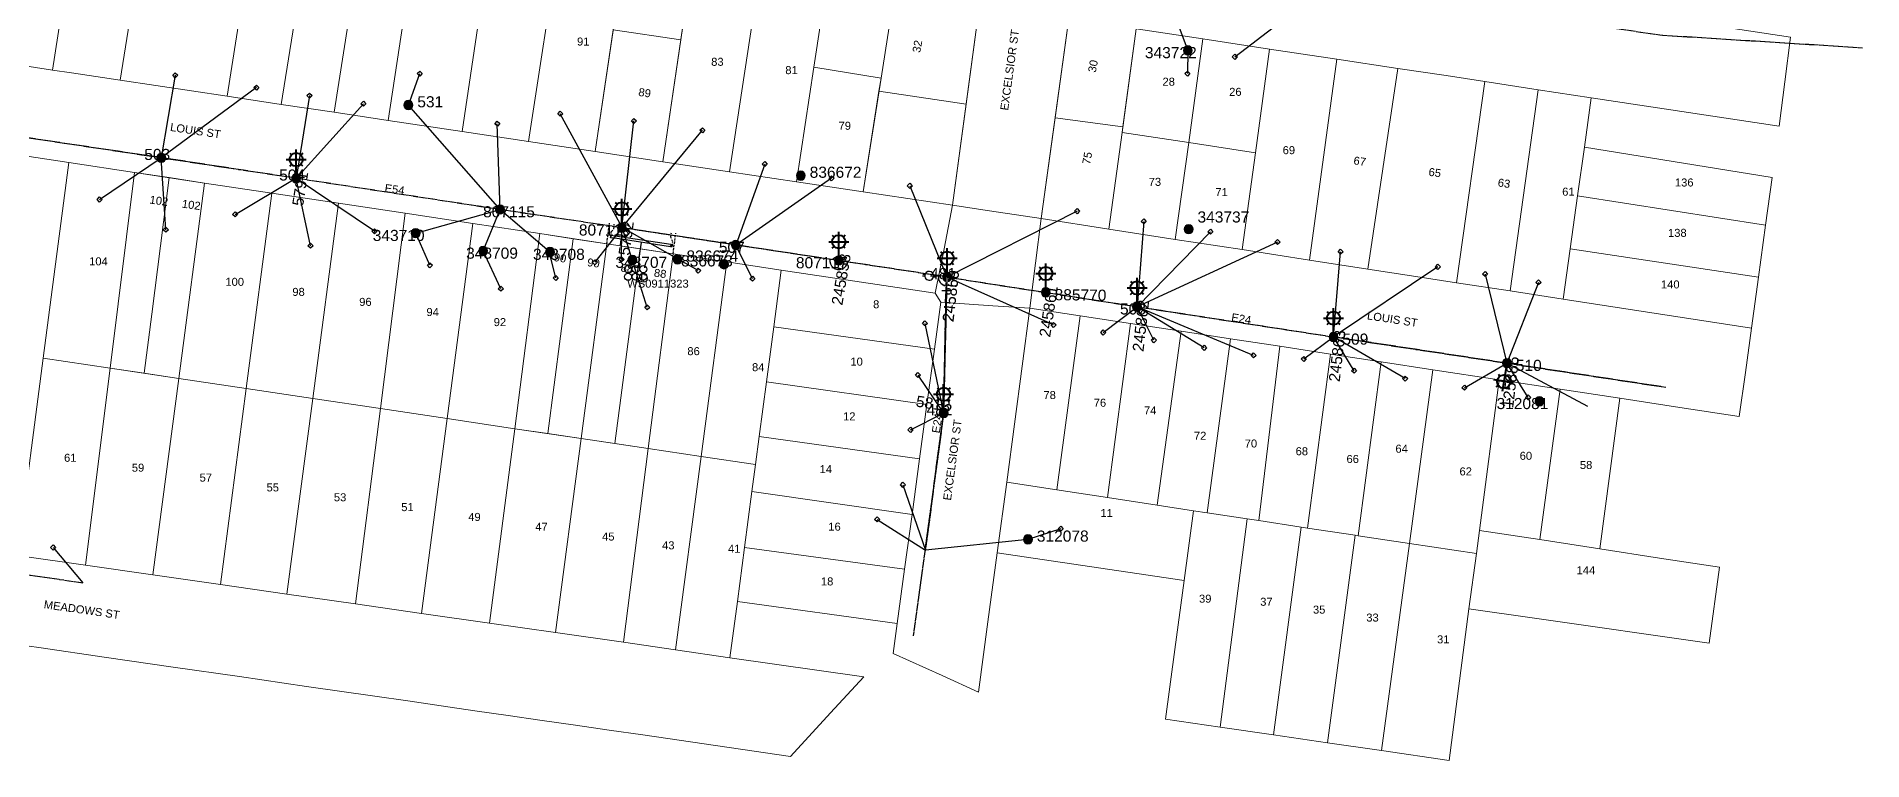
# Model space of a CAD drawing. Header units: metres. Extents: x 314484 to 315473, y 6253544 to 6254134.
# Drawn here: x 315062.3 to 315473.1, y 6253630.8 to 6253793.7 of the extents above; entities that cross this region are included whole.
import ezdxf
from ezdxf.enums import TextEntityAlignment as Align

# ---------------------------------------------------------------- set-up
doc = ezdxf.new("R2010")
doc.units = ezdxf.units.M
doc.linetypes.add('Cable Exist OH', pattern=[1, 1, 0])
doc.linetypes.add('DASHED', pattern=[0.75, 0.5, -0.25])
doc.layers.get('0').update_dxf_attribs({"color": 6})
for name, color, linetype, lineweight in [('Cadastre Buildings_SP_EXT', 9, 'Continuous', 5), ('Cadastre Land Parcels_SP_EXT', 9, 'Continuous', 5), ('Cadastre Roads_SP_EXT', 9, 'Continuous', 5)]:
    doc.layers.add(name, color=color, linetype=linetype, lineweight=lineweight)
for name, color, linetype in [('Duct_SP_EXT', 7, 'Continuous'), ('Equip_SP_LV_EXT', 7, 'Continuous'), ('Equip_SP_SL_EXT', 7, 'Continuous'), ('Mains_HV_EXT', 7, 'Continuous'), ('Mains_LV_EXT', 7, 'Continuous'), ('Mains_SL_EXT', 7, 'Continuous'), ('Services_SP_EXT', 7, 'Continuous'), ('SupportsOH_SP_TR_HV_LV_SL_EXT', 7, 'Continuous')]:
    doc.layers.add(name, color=color, linetype=linetype)
doc.layers.add('UNKNOWN_FEATURES', color=1, linetype='DASHED', plot=False)
doc.styles.add('iecARIAL', font='arial.ttf', dxfattribs={"height": 2})
doc.styles.add('POLE_LABEL', font='arial.ttf')
doc.styles.get("Standard").update_dxf_attribs({"font": 'arial.ttf'})

# ---------------------------------------------------------------- blocks, each defined once
blk = doc.blocks.new('DUCT_EXT')
blk.add_circle((0, 0.8), 0.8)
at = {"flags": 1}
blk.add_attdef('Z', (0, 0), '', height=0.2, dxfattribs=at)
at = {"flags": 9}
for tag, p in [('DUCT_CODE', (0, 0)), ('XSECT_TYPE', (0, -0.2)), ('STATE', (0, -0.6)), ('FB_REFERENCE', (0, -0.4)), ('NOTES', (0, -0.8))]:
    blk.add_attdef(tag, text='', height=0.2, dxfattribs=at).set_placement(p, align=Align.MIDDLE_LEFT)
blk = doc.blocks.new('LV_OH_LINKS_OPEN_EXT')
for p, q in [((-0.17, 4.97), (-0.17, 5.46)), ((0.17, 4.97), (0.17, 5.46)), ((-0.17, 3), (-0.17, 2.5)), ((0.17, 3), (0.17, 2.5))]:
    blk.add_line(p, q)
blk.add_lwpolyline([(0, 2.99, 1), (0, 4.98, 1)], format="xyb", close=True)
at = {"flags": 9}
for tag, p in [('ACTUAL_STATUS', (0, 0)), ('CONSTRUCTED_VOLTAGE', (0, -0.2)), ('OPERATING_VOLTAGE', (0, -0.6)), ('ORIENTATION', (0, -0.8)), ('OWNED_BY', (0, -1)), ('STATE', (0, -1.2)), ('SWITCH_TYPE', (0, -1.4)), ('NO_PHASES', (0, -0.4)), ('USAGE', (0, -1.6)), ('LEGEND', (0, -1.8)), ('NOTES', (0, -2))]:
    blk.add_attdef(tag, text='', height=0.2, dxfattribs=at).set_placement(p, align=Align.MIDDLE_LEFT)
at = {"flags": 1}
blk.add_attdef('Z', (0, 0), '', height=0.2, dxfattribs=at)
blk = doc.blocks.new('SL_LANTERN_EXT')
at = {"lineweight": 40}
for p, q in [((-2.25, 4.22), (2.25, 4.22)), ((-1.46, 5.68), (-1.06, 5.28)), ((0, 1.97), (0, 6.47)), ((1.46, 5.68), (1.06, 5.28)), ((-1.46, 2.76), (-1.06, 3.16)), ((0, 0), (0, 2.72)), ((1.46, 2.76), (1.06, 3.16))]:
    blk.add_line(p, q, dxfattribs=at)
blk.add_circle((0, 4.22), 1.5, dxfattribs=at)
at = {"style": 'iecARIAL', "flags": 8}
blk.add_attdef('ASSET_NUM', (1.5, 1.5), '', height=2.5, dxfattribs=at)
for tag, p, height, flags in [('OPERATING_VOLTAGE', (0.98, -1.65), 0.2, 9), ('ORIENTATION', (0.98, -1.85), 0.2, 9), ('OWNED_BY', (0.98, -2.05), 0.2, 9), ('STATE', (0.98, -2.25), 0.2, 9), ('CONSTRUCTED_VOLTAGE', (0.98, -0.65), 0.2, 9), ('CONTROL_TYPE', (0.98, -0.85), 0.2, 9), ('LANTERN_PURPOSE', (0.98, -1.05), 0.2, 9), ('LANTERN_TYPE', (0.98, -1.25), 0.2, 9), ('NO_PHASES', (0.98, -1.45), 0.2, 9), ('USAGE', (0.98, -2.45), 0.2, 9), ('CEXIST', (0.98, -2.65), 0.2, 9), ('CNEW', (0.98, -2.85), 0.2, 9), ('CNUMBER', (0.98, -3.05), 0.2, 9), ('CREMOVE', (0.98, -3.25), 0.2, 9), ('CREPLACE', (0.98, -3.45), 0.2, 9), ('LKINGHEIGHT', (0.98, -3.65), 0.2, 9), ('LBRACKET', (0.98, -3.85), 0.2, 9), ('LBRACKETVOCAB', (0.98, -4.05), 0.2, 9), ('LCATEGORY', (0.98, -4.25), 0.2, 9), ('LNUMBER', (2.18, -3.25), 2.5, 8), ('LCHARGE1', (0.98, -4.45), 0.2, 9), ('LCHARGE1PERCENT', (0.98, -4.65), 0.2, 9), ('LCHARGE2', (0.98, -4.85), 0.2, 9), ('LCHARGE2PERCENT', (0.98, -5.05), 0.2, 9), ('LCHARGE3', (0.98, -5.25), 0.2, 9), ('LCHARGE3PERCENT', (0.98, -5.45), 0.2, 9), ('LEXIST', (0.98, -5.65), 0.2, 9), ('LLAMP', (0.98, -5.85), 0.2, 9), ('LLAMPVOCAB', (0.98, -6.05), 0.2, 9), ('LMAST', (0.98, -6.25), 0.2, 9), ('LMASTVOCAB', (0.98, -6.45), 0.2, 9), ('LNEW', (0.98, -6.65), 0.2, 9), ('LANTNUMBER', (0.98, -6.85), 0.2, 9), ('LOUTREACH', (0.98, -7.25), 0.2, 9), ('LOUTREACHVOCAB', (0.98, -7.45), 0.2, 9), ('LRATECODE', (0.98, -7.65), 0.2, 9), ('LREMOVE', (0.98, -7.85), 0.2, 9), ('LREPLACE', (0.98, -8.05), 0.2, 9), ('LTYPE', (0.98, -8.25), 0.2, 9), ('STREETNAME', (0.98, -9.25), 0.2, 9), ('SUBURB', (0.98, -9.45), 0.2, 1), ('LTYPEVOCAB', (0.98, -8.45), 0.2, 9), ('LEGEND', (0.98, -8.65), 0.2, 9), ('LOCATION', (0.98, -8.85), 0.2, 9), ('NOTES', (0.98, -9.05), 0.2, 9)]:
    blk.add_attdef(tag, p, '', height=height, dxfattribs=dict(flags=flags))
blk = doc.blocks.new('CCP_EXT')
blk.add_wipeout([(0, 0.57), (0.57, 0), (0, -0.57), (-0.57, 0)])
blk.add_lwpolyline([(-0.57, 0), (0, 0.57), (0.57, 0), (0, -0.57), (-0.57, 0)])
at = {"flags": 1}
blk.add_attdef('Z', (0, 0), '', height=0.2, dxfattribs=at)
at = {"flags": 9}
for tag, p in [('CCP_TYPE', (0, 0)), ('CONSTRUCTED_VOLTAGE', (0, -0.2)), ('OPERATING_VOLTAGE', (0, -0.6)), ('ORIENTATION', (0, -0.8)), ('OWNED_BY', (0, -1)), ('STATE', (0, -1.8)), ('NO_PHASES', (0, -0.4)), ('USAGE', (0, -1.2)), ('LEGEND', (0, -1.4)), ('LIFE_SUPPORT', (0, -1.6)), ('NOTES', (0, -2))]:
    blk.add_attdef(tag, text='', height=0.2, dxfattribs=at).set_placement(p, align=Align.MIDDLE_LEFT)
blk = doc.blocks.new('POLE_EXT')
blk.add_hatch(color=256).paths.add_polyline_path([(-1, 0, 1), (1, 0, 1)])
blk.add_lwpolyline([(-1, 0, 1), (1, 0, 1)], format="xyb", close=True)
for tag, height, flags, p in [('pNumber', 2.5, 8, (-17.84, 2.07)), ('OWNED_BY', 0.2, 9, (1.35, -0.4)), ('SPECIAL_USE', 0.2, 9, (1.35, -0.8)), ('STATE', 0.2, 9, (1.35, -1)), ('cLV', 0.2, 9, (1.35, -1.4)), ('hDepth', 0.2, 9, (1.35, -1.6)), ('hDia', 0.2, 9, (1.35, -1.8)), ('cHV', 0.2, 9, (1.35, -2)), ('cLinedev', 0.2, 9, (1.35, -3.4)), ('pExisting', 0.2, 9, (1.35, -3.8)), ('PARENT', 0.2, 9, (1.35, -0.6)), ('USAGE', 0.2, 9, (1.35, -1.2)), ('LBRACKET', 0.2, 9, (1.35, -2.2)), ('LExisting', 0.2, 9, (1.35, -2.4)), ('LANTNUMBER', 0.2, 9, (1.35, -2.6)), ('LOther', 0.2, 9, (1.35, -2.8)), ('LRemove', 0.2, 9, (1.35, -3)), ('LEGEND', 0.2, 9, (1.35, -3.2)), ('LOCATION', 0.2, 9, (1.35, -3.6)), ('PFNUMBER', 0.2, 9, (1.35, -4)), ('NEWPFNUMBER', 0.2, 9, (1.35, -4.2)), ('pFooting', 0.2, 9, (1.35, -4.4)), ('pNew', 0.2, 9, (1.35, -4.6)), ('pRelocate', 0.2, 9, (1.35, -5)), ('pRemove', 0.2, 9, (1.35, -5.2)), ('pReplace', 0.2, 9, (1.35, -5.4)), ('pStay', 0.2, 9, (1.35, -5.6)), ('pType', 0.2, 9, (1.35, -5.8)), ('cspan', 0.2, 9, (1.35, -6)), ('STREETNAME', 0.2, 9, (1.35, -6.2)), ('SUBURB', 0.2, 9, (1.35, -6.4)), ('OPERATED_BY', 0.2, 9, (1.36, -7.01)), ('NOTES', 0.2, 9, (1.35, -6.6)), ('MAINTAINED_BY', 0.2, 9, (1.36, -6.81))]:
    blk.add_attdef(tag, text='', height=height, dxfattribs=dict(flags=flags)).set_placement(p, align=Align.MIDDLE_LEFT)
at = {"style": 'POLE_LABEL'}
for tag, height, flags, p in [('STRUCTURE_PLANT_NUMBER', 0.2, 9, (1.35, 0.03)), ('ASSET_NUM', 2.5, 8, (2, 2)), ('STREET_CODE', 0.2, 9, (1.35, -0.2))]:
    blk.add_attdef(tag, text='', height=height, dxfattribs=dict(at, flags=flags)).set_placement(p, align=Align.MIDDLE_LEFT)
at = {"flags": 1}
blk.add_attdef('Z', (1.35, -7.33), '', height=0.2, dxfattribs=at)
blk = doc.blocks.new('End Shackle_EXT')
blk.add_wipeout([(0, 0.25), (1.81, 0.25), (1.82, -0.25), (0, -0.25)])
blk.add_line((1.81, -1), (1.81, 1))
at = {"flags": 1}
blk.add_attdef('Z', (0, 0), '', height=0.2, dxfattribs=at)
at = {"flags": 9}
for tag, p in [('CONNECTOR_TYPE', (0, 0)), ('CONSTRUCTED_VOLTAGE', (0, -0.2)), ('OPERATING_VOLTAGE', (0, -0.6)), ('ORIENTATION', (0, -0.8)), ('OWNED_BY', (0, -1)), ('STATE', (0, -1.2)), ('NO_PHASES', (0, -0.4)), ('USAGE', (0, -1.4)), ('NOTES', (0, -1.6))]:
    blk.add_attdef(tag, text='', height=0.2, dxfattribs=at).set_placement(p, align=Align.MIDDLE_LEFT)

msp = doc.modelspace()

# ---------------------------------------------------------------- linework, layer by layer
at = {"layer": 'Cadastre Land Parcels_SP_EXT', "linetype": 'Continuous'}
for points in [[(315072.99, 6253831.58), (315058.25, 6253833.77), (315051.95, 6253794.09), (315051.49, 6253791.24), (315051.04, 6253788.41), (315051.55, 6253788.34), (315065.9, 6253786.12), (315072.99, 6253831.58)], [(315088.36, 6253829.27), (315072.99, 6253831.58), (315065.9, 6253786.12), (315070.21, 6253785.5), (315081.15, 6253783.9), (315085.02, 6253808.31), (315088.36, 6253829.27)], [(315112.32, 6253825.63), (315088.36, 6253829.27), (315085.02, 6253808.31), (315081.15, 6253783.9), (315105.25, 6253780.28), (315112.32, 6253825.63)], [(315124.68, 6253823.78), (315112.32, 6253825.63), (315105.25, 6253780.28), (315117.37, 6253778.43), (315124.68, 6253823.78)], [(315136.42, 6253822), (315124.68, 6253823.78), (315117.37, 6253778.43), (315129.3, 6253776.65), (315136.42, 6253822)], [(315148.34, 6253820.22), (315136.42, 6253822), (315129.3, 6253776.65), (315141.44, 6253774.8), (315148.34, 6253820.22)], [(315164.83, 6253817.77), (315148.34, 6253820.22), (315141.44, 6253774.8), (315158.08, 6253772.32), (315164.83, 6253817.77)], [(315179.96, 6253815.46), (315164.83, 6253817.77), (315158.08, 6253772.32), (315173.02, 6253770.1), (315179.96, 6253815.46)], [(315194.77, 6253813.27), (315179.96, 6253815.46), (315173.02, 6253770.1), (315187.98, 6253767.81), (315194.77, 6253813.27)], [(315209.91, 6253810.97), (315194.77, 6253813.27), (315192.07, 6253795.22), (315207.26, 6253792.91), (315209.91, 6253810.97)], [(315225.1, 6253808.65), (315209.91, 6253810.97), (315203.23, 6253765.51), (315218.2, 6253763.28), (315225.1, 6253808.65)], [(315240.21, 6253806.44), (315225.1, 6253808.65), (315218.2, 6253763.28), (315233.27, 6253760.97), (315237.21, 6253786.79), (315240.21, 6253806.44)], [(315255.43, 6253804.13), (315240.21, 6253806.44), (315237.21, 6253786.79), (315252.32, 6253784.35), (315255.43, 6253804.13)], [(315274.52, 6253801.34), (315255.43, 6253804.13), (315252.32, 6253784.35), (315251.85, 6253781.38), (315271.46, 6253778.45), (315274.52, 6253801.34)], [(315291.47, 6253775.43), (315306.72, 6253773.34), (315309.73, 6253795.42), (315294.56, 6253797.73), (315291.47, 6253775.43)], [(315207.26, 6253792.91), (315192.07, 6253795.22), (315187.98, 6253767.81), (315203.23, 6253765.51), (315207.26, 6253792.91)], [(315306.55, 6253772.09), (315321.55, 6253769.83), (315324.74, 6253793.13), (315309.73, 6253795.42), (315306.55, 6253772.09)], [(315321.55, 6253769.83), (315336.54, 6253767.52), (315339.74, 6253790.87), (315324.74, 6253793.13), (315321.55, 6253769.83)], [(315354.88, 6253788.56), (315339.74, 6253790.87), (315336.54, 6253767.52), (315333.55, 6253745.74), (315348.72, 6253743.4), (315354.88, 6253788.56)], [(315368.62, 6253786.5), (315354.88, 6253788.56), (315348.72, 6253743.4), (315361.87, 6253741.38), (315368.62, 6253786.5)], [(315252.32, 6253784.35), (315237.21, 6253786.79), (315233.27, 6253760.97), (315248.28, 6253758.74), (315252.32, 6253784.35)], [(315361.87, 6253741.38), (315372.61, 6253739.73), (315381.78, 6253738.31), (315388.14, 6253783.54), (315379.43, 6253784.9), (315368.62, 6253786.5), (315361.87, 6253741.38)], [(315400.14, 6253781.7), (315388.14, 6253783.54), (315381.78, 6253738.31), (315393.87, 6253736.44), (315400.14, 6253781.7)], [(315407.39, 6253745.91), (315409.04, 6253757.81), (315410.57, 6253768.8), (315412.1, 6253779.89), (315400.14, 6253781.7), (315393.87, 6253736.44), (315405.82, 6253734.58), (315407.39, 6253745.91)], [(315288.32, 6253752.71), (315303.58, 6253750.36), (315306.55, 6253772.09), (315306.72, 6253773.34), (315291.47, 6253775.43), (315288.32, 6253752.71)], [(315303.58, 6253750.36), (315318.49, 6253748.06), (315321.55, 6253769.83), (315306.55, 6253772.09), (315303.58, 6253750.36)], [(315069.61, 6253765.36), (315054.76, 6253767.59), (315052.31, 6253749.13), (315048.74, 6253722.22), (315043.03, 6253679.12), (315053.7, 6253677.59), (315058.05, 6253676.96), (315063.84, 6253721.31), (315069.61, 6253765.36)], [(315318.49, 6253748.06), (315333.55, 6253745.74), (315336.54, 6253767.52), (315321.55, 6253769.83), (315318.49, 6253748.06)], [(315452.77, 6253761.97), (315410.57, 6253768.8), (315409.04, 6253757.81), (315451.31, 6253751.21), (315452.77, 6253761.97)], [(315084.36, 6253763.12), (315069.61, 6253765.36), (315063.84, 6253721.31), (315078.88, 6253719.06), (315084.36, 6253763.12)], [(315088.3, 6253731.26), (315092.2, 6253761.94), (315084.36, 6253763.12), (315078.88, 6253719.06), (315086.54, 6253717.92), (315088.3, 6253731.26)], [(315100.14, 6253760.73), (315092.2, 6253761.94), (315088.3, 6253731.26), (315086.54, 6253717.92), (315094.34, 6253716.75), (315100.14, 6253760.73)], [(315115.3, 6253758.45), (315100.14, 6253760.73), (315094.34, 6253716.75), (315109.5, 6253714.48), (315115.3, 6253758.45)], [(315130.25, 6253756.2), (315115.3, 6253758.45), (315109.5, 6253714.48), (315124.46, 6253712.24), (315130.25, 6253756.2)], [(315145.3, 6253753.92), (315130.25, 6253756.2), (315124.46, 6253712.24), (315139.7, 6253709.98), (315145.3, 6253753.92)], [(315451.31, 6253751.21), (315409.04, 6253757.81), (315407.39, 6253745.91), (315449.73, 6253739.53), (315451.31, 6253751.21)], [(315160.51, 6253751.61), (315145.3, 6253753.92), (315139.7, 6253709.98), (315154.73, 6253707.74), (315160.51, 6253751.61)], [(315175.58, 6253749.34), (315160.51, 6253751.61), (315154.73, 6253707.74), (315169.91, 6253705.46), (315175.58, 6253749.34)], [(315183.1, 6253748.21), (315175.58, 6253749.34), (315169.91, 6253705.46), (315177.36, 6253704.35), (315183.1, 6253748.21)], [(315190.64, 6253747.08), (315183.1, 6253748.21), (315177.36, 6253704.35), (315184.87, 6253703.23), (315190.64, 6253747.08)], [(315193.82, 6253712.38), (315197.12, 6253737.65), (315198.2, 6253745.94), (315190.64, 6253747.08), (315184.87, 6253703.23), (315192.4, 6253702.1), (315193.82, 6253712.38)], [(315205.55, 6253744.82), (315198.2, 6253745.94), (315197.12, 6253737.65), (315193.82, 6253712.38), (315192.4, 6253702.1), (315199.94, 6253700.97), (315205.55, 6253744.82)], [(315217.64, 6253742.99), (315205.55, 6253744.82), (315199.94, 6253700.97), (315211.86, 6253699.2), (315217.64, 6253742.99)], [(315229.88, 6253741.16), (315217.64, 6253742.99), (315211.86, 6253699.2), (315224.08, 6253697.4), (315224.92, 6253703.72), (315226.55, 6253715.97), (315228.18, 6253728.36), (315229.88, 6253741.16)], [(315449.73, 6253739.53), (315407.39, 6253745.91), (315405.82, 6253734.58), (315448.17, 6253728.07), (315449.73, 6253739.53)], [(315265.78, 6253733.93), (315264.51, 6253735.92), (315229.88, 6253741.16), (315228.18, 6253728.36), (315264.33, 6253723.36), (315265.78, 6253733.93)], [(315297.1, 6253730.84), (315285.83, 6253732.56), (315280.59, 6253693.42), (315291.9, 6253691.69), (315297.1, 6253730.84)], [(315308.41, 6253729.11), (315297.1, 6253730.84), (315291.9, 6253691.69), (315303.26, 6253689.95), (315308.41, 6253729.11)], [(315264.33, 6253723.36), (315228.18, 6253728.36), (315226.55, 6253715.97), (315262.66, 6253710.92), (315264.33, 6253723.36)], [(315319.83, 6253727.38), (315308.41, 6253729.11), (315303.26, 6253689.95), (315314.43, 6253688.25), (315319.83, 6253727.38)], [(315330.96, 6253725.68), (315319.83, 6253727.38), (315314.43, 6253688.25), (315322.63, 6253687.01), (315325.71, 6253686.54), (315330.96, 6253725.68)], [(315342.05, 6253723.99), (315330.96, 6253725.68), (315325.71, 6253686.54), (315334.68, 6253685.16), (315337.31, 6253684.78), (315342.05, 6253723.99)], [(315353.46, 6253722.24), (315342.05, 6253723.99), (315337.31, 6253684.78), (315346.83, 6253683.32), (315348.28, 6253683.11), (315353.46, 6253722.24)], [(315364.85, 6253720.51), (315353.46, 6253722.24), (315348.28, 6253683.11), (315358.96, 6253681.48), (315359.66, 6253681.39), (315364.85, 6253720.51)], [(315078.88, 6253719.06), (315063.84, 6253721.31), (315058.05, 6253676.96), (315073.34, 6253674.77), (315078.88, 6253719.06)], [(315094.34, 6253716.75), (315078.88, 6253719.06), (315073.34, 6253674.77), (315088.53, 6253672.59), (315094.34, 6253716.75)], [(315376.48, 6253718.71), (315364.85, 6253720.51), (315359.66, 6253681.39), (315371.19, 6253679.63), (315376.48, 6253718.71)], [(315386.94, 6253682.59), (315391.41, 6253716.43), (315376.48, 6253718.71), (315371.19, 6253679.63), (315386.27, 6253677.37), (315386.94, 6253682.59)], [(315109.5, 6253714.48), (315094.34, 6253716.75), (315088.53, 6253672.59), (315103.7, 6253670.41), (315109.5, 6253714.48)], [(315124.46, 6253712.24), (315109.5, 6253714.48), (315103.7, 6253670.41), (315118.66, 6253668.26), (315124.46, 6253712.24)], [(315262.66, 6253710.92), (315226.55, 6253715.97), (315224.92, 6253703.72), (315260.98, 6253698.71), (315262.66, 6253710.92)], [(315405.1, 6253714.34), (315391.41, 6253716.43), (315386.94, 6253682.59), (315400.54, 6253680.5), (315405.1, 6253714.34)], [(315418.51, 6253712.32), (315405.1, 6253714.34), (315400.54, 6253680.5), (315414.04, 6253678.42), (315418.51, 6253712.32)], [(315139.7, 6253709.98), (315124.46, 6253712.24), (315118.66, 6253668.26), (315134.11, 6253666.04), (315139.7, 6253709.98)], [(315148.96, 6253663.91), (315154.73, 6253707.74), (315139.7, 6253709.98), (315134.11, 6253666.04), (315148.96, 6253663.91)], [(315169.91, 6253705.46), (315154.73, 6253707.74), (315148.96, 6253663.91), (315164.25, 6253661.72), (315169.91, 6253705.46)], [(315184.87, 6253703.23), (315169.91, 6253705.46), (315164.25, 6253661.72), (315179.11, 6253659.58), (315184.87, 6253703.23)], [(315199.94, 6253700.97), (315184.87, 6253703.23), (315179.11, 6253659.58), (315194.35, 6253657.4), (315199.94, 6253700.97)], [(315260.98, 6253698.71), (315224.92, 6253703.72), (315224.08, 6253697.4), (315223.28, 6253691.32), (315259.3, 6253686.18), (315260.98, 6253698.71)], [(315211.86, 6253699.2), (315199.94, 6253700.97), (315194.35, 6253657.4), (315206.09, 6253655.71), (315211.86, 6253699.2)], [(315224.08, 6253697.4), (315211.86, 6253699.2), (315206.09, 6253655.71), (315218.32, 6253653.95), (315220, 6253666.57), (315221.61, 6253678.72), (315223.28, 6253691.32), (315224.08, 6253697.4)], [(315322.63, 6253687.01), (315314.43, 6253688.25), (315303.26, 6253689.95), (315291.9, 6253691.69), (315280.59, 6253693.42), (315278.46, 6253677.51), (315320.52, 6253671.3), (315322.63, 6253687.01)], [(315259.3, 6253686.18), (315223.28, 6253691.32), (315221.61, 6253678.72), (315257.63, 6253673.86), (315259.3, 6253686.18)], [(315334.68, 6253685.16), (315325.71, 6253686.54), (315322.63, 6253687.01), (315320.52, 6253671.3), (315318.45, 6253655.82), (315316.35, 6253640.1), (315328.65, 6253638.31), (315334.68, 6253685.16)], [(315346.83, 6253683.32), (315337.31, 6253684.78), (315334.68, 6253685.16), (315328.65, 6253638.31), (315340.62, 6253636.57), (315346.83, 6253683.32)], [(315358.96, 6253681.48), (315348.28, 6253683.11), (315346.83, 6253683.32), (315340.62, 6253636.57), (315352.74, 6253634.8), (315358.96, 6253681.48)], [(315371.19, 6253679.63), (315359.66, 6253681.39), (315358.96, 6253681.48), (315352.74, 6253634.8), (315364.88, 6253633.04), (315371.19, 6253679.63)], [(315440.92, 6253674.3), (315427.49, 6253676.36), (315414.04, 6253678.42), (315400.54, 6253680.5), (315386.94, 6253682.59), (315386.27, 6253677.37), (315384.59, 6253664.97), (315399.88, 6253662.79), (315438.63, 6253657.21), (315440.92, 6253674.3)], [(315257.63, 6253673.86), (315221.61, 6253678.72), (315220, 6253666.57), (315255.96, 6253661.65), (315257.63, 6253673.86)], [(315384.59, 6253664.97), (315386.27, 6253677.37), (315371.19, 6253679.63), (315364.88, 6253633.04), (315380.11, 6253630.82), (315384.59, 6253664.97)]]:
    msp.add_lwpolyline(points, close=True, dxfattribs=at)
at = {"layer": 'Duct_SP_EXT'}
for p, q in [((315191.49, 6253748.43), (315191.52, 6253748.66)), ((315192.43, 6253748.29), (315191.49, 6253748.43)), ((315191.56, 6253748.9), (315191.52, 6253748.66)), ((315192.5, 6253748.76), (315191.56, 6253748.9)), ((315192.43, 6253748.29), (315192.46, 6253748.52)), ((315204.93, 6253746.39), (315192.43, 6253748.29)), ((315192.5, 6253748.76), (315192.46, 6253748.52)), ((315205, 6253746.87), (315192.5, 6253748.76)), ((315205, 6253746.87), (315204.97, 6253746.63)), ((315205.38, 6253746.81), (315205, 6253746.87)), ((315205.38, 6253746.81), (315205.35, 6253746.57)), ((315204.93, 6253746.39), (315204.97, 6253746.63)), ((315205.31, 6253746.34), (315204.93, 6253746.39)), ((315205.31, 6253746.34), (315205.35, 6253746.57))]:
    msp.add_line(p, q, dxfattribs=at)
msp.add_lwpolyline([(315197.93, 6253742.02), (315197.93, 6253743.95), (315198.45, 6253747.36)], dxfattribs=at)
at = {"layer": 'Mains_HV_EXT', "linetype": 'Continuous'}
for points in [[(315240.83, 6253743.6, 1.006503), (315244.83, 6253743)], [(315265.23, 6253739.88, 0.409381), (315266.95, 6253737.59)]]:
    msp.add_lwpolyline(points, format="xyb", dxfattribs=at)
at = {"layer": 'Mains_LV_EXT', "linetype": 'Cable Exist OH'}
for points in [[(315090.4, 6253766.41), (315048.8, 6253772.58)], [(315120.75, 6253761.78), (315090.4, 6253766.41)], [(315166.62, 6253754.74), (315120.75, 6253761.78)], [(315194, 6253750.67), (315166.62, 6253754.74)], [(315219.66, 6253746.78), (315194, 6253750.67)], [(315266.4, 6253708.98), (315262.29, 6253678.16)]]:
    msp.add_lwpolyline(points, dxfattribs=at)
at = {"layer": 'Mains_SL_EXT', "linetype": 'Cable Exist OH'}
for points in [[(315473.12, 6253791.1), (315427.52, 6253793.96), (315386.38, 6253800.22)], [(315120.75, 6253761.78), (315090.4, 6253766.43), (315048.8, 6253772.58)], [(315289.37, 6253736.11), (315309.91, 6253732.9)]]:
    msp.add_lwpolyline(points, dxfattribs=at)
at = {"layer": 'UNKNOWN_FEATURES'}
for points in [[(315190.64, 6253747.08), (315191.24, 6253751.73)], [(315191.52, 6253748.66), (315191.64, 6253749.73), (315192.22, 6253750.46), (315192.32, 6253751.45)], [(315205.35, 6253746.57), (315205.46, 6253747.52), (315205.03, 6253748.57), (315205.15, 6253749.56)], [(315205.55, 6253744.81), (315206.15, 6253749.46)]]:
    msp.add_lwpolyline(points, dxfattribs=at)

# ---------------------------------------------------------------- block references
at = {"layer": 'Duct_SP_EXT', "rotation": 90.15858245424683}
for p in [(315196.21, 6253741.34), (315196.22, 6253739.64), (315197.94, 6253741.36), (315197.95, 6253739.66), (315199.64, 6253741.36), (315199.65, 6253739.66)]:
    msp.add_blockref('DUCT_EXT', p, dxfattribs=at)
at = {"layer": 'Equip_SP_LV_EXT', "rotation": 86.00120151052488}
msp.add_blockref('LV_OH_LINKS_OPEN_EXT', (315267.13, 6253739.58), dxfattribs=at)
at = {"layer": 'Equip_SP_SL_EXT'}
ref = msp.add_blockref('SL_LANTERN_EXT', (315120.75, 6253761.78), dxfattribs=at)
ref.add_attrib('ASSET_NUM', '5791', dxfattribs={"layer": '0', "height": 2.5, "rotation": 81.135, "style": 'iecARIAL'}).set_placement((315122.25, 6253763.28), align=Align.MIDDLE_RIGHT)
ref = msp.add_blockref('SL_LANTERN_EXT', (315194, 6253750.67), dxfattribs=at)
ref.add_attrib('ASSET_NUM', '5792', dxfattribs={"layer": '0', "height": 2.5, "rotation": 82.4003, "style": 'iecARIAL'}).set_placement((315195.5, 6253752.17), align=Align.MIDDLE_RIGHT)
ref = msp.add_blockref('SL_LANTERN_EXT', (315242.82, 6253743.3), dxfattribs=at)
ref.add_attrib('ASSET_NUM', '245858', dxfattribs={"layer": '0', "height": 2.5, "rotation": 80.3842, "style": 'iecARIAL'}).set_placement((315244.32, 6253744.8), align=Align.MIDDLE_RIGHT)
ref = msp.add_blockref('SL_LANTERN_EXT', (315267.19, 6253739.59), dxfattribs=at)
ref.add_attrib('ASSET_NUM', '245860', dxfattribs={"layer": '0', "height": 2.5, "rotation": 83.3498, "style": 'iecARIAL'}).set_placement((315268.69, 6253741.09), align=Align.MIDDLE_RIGHT)
ref = msp.add_blockref('SL_LANTERN_EXT', (315267.19, 6253739.59), dxfattribs=at)
ref.add_attrib('ASSET_NUM', '245859', dxfattribs={"layer": '0', "height": 2.5, "rotation": 83.562, "style": 'iecARIAL'}).set_placement((315268.69, 6253741.09), align=Align.MIDDLE_RIGHT)
ref = msp.add_blockref('SL_LANTERN_EXT', (315289.39, 6253736.13), dxfattribs=at)
ref.add_attrib('ASSET_NUM', '245861', dxfattribs={"layer": '0', "height": 2.5, "rotation": 81.2292, "style": 'iecARIAL'}).set_placement((315290.89, 6253737.63), align=Align.MIDDLE_RIGHT)
ref = msp.add_blockref('SL_LANTERN_EXT', (315309.92, 6253732.91), dxfattribs=at)
ref.add_attrib('ASSET_NUM', '245862', dxfattribs={"layer": '0', "height": 2.5, "rotation": 83.5841, "style": 'iecARIAL'}).set_placement((315311.42, 6253734.41), align=Align.MIDDLE_RIGHT)
ref = msp.add_blockref('SL_LANTERN_EXT', (315354.12, 6253726.11), dxfattribs=at)
ref.add_attrib('ASSET_NUM', '245863', dxfattribs={"layer": '0', "height": 2.5, "rotation": 83.2801, "style": 'iecARIAL'}).set_placement((315355.62, 6253727.61), align=Align.MIDDLE_RIGHT)
ref = msp.add_blockref('SL_LANTERN_EXT', (315393.14, 6253720.21), dxfattribs=dict(at, rotation=170.1328095173038))
ref.add_attrib('ASSET_NUM', '125886', dxfattribs={"layer": '0', "height": 2.5, "rotation": 83.317, "style": 'iecARIAL'}).set_placement((315394.64, 6253721.71), align=Align.MIDDLE_RIGHT)
ref = msp.add_blockref('SL_LANTERN_EXT', (315266.4, 6253708.98), dxfattribs=at)
ref.add_attrib('ASSET_NUM', '5813', dxfattribs={"layer": '0', "height": 2.5, "rotation": 350.9241, "style": 'iecARIAL'}).set_placement((315267.9, 6253710.48), align=Align.MIDDLE_RIGHT)
at = {"layer": 'Services_SP_EXT'}
msp.add_blockref('CCP_EXT', (315258.77, 6253760.1), dxfattribs=at)
at = {"layer": 'SupportsOH_SP_TR_HV_LV_SL_EXT'}
ref = msp.add_blockref('POLE_EXT', (315321.34, 6253790.56), dxfattribs=at)
ref.add_attrib('ASSET_NUM', '343722', dxfattribs={"layer": '0', "height": 2.5, "style": 'POLE_LABEL'}).set_placement((315323.34, 6253791.31), align=Align.TOP_RIGHT)
ref = msp.add_blockref('POLE_EXT', (315146, 6253778.26), dxfattribs=at)
ref.add_attrib('ASSET_NUM', '531', dxfattribs={"layer": '0', "height": 2.5, "rotation": 359.9901, "style": 'POLE_LABEL'}).set_placement((315148, 6253779.01), align=Align.MIDDLE_LEFT)
ref = msp.add_blockref('POLE_EXT', (315090.4, 6253766.41), dxfattribs=at)
ref.add_attrib('ASSET_NUM', '503', dxfattribs={"layer": '0', "height": 2.5, "rotation": 0.0092, "style": 'POLE_LABEL'}).set_placement((315092.4, 6253767.16), align=Align.MIDDLE_RIGHT)
ref = msp.add_blockref('POLE_EXT', (315120.75, 6253761.78), dxfattribs=at)
ref.add_attrib('ASSET_NUM', '504', dxfattribs={"layer": '0', "height": 2.5, "rotation": 359.9649, "style": 'POLE_LABEL'}).set_placement((315122.75, 6253762.53), align=Align.MIDDLE_RIGHT)
ref = msp.add_blockref('POLE_EXT', (315166.62, 6253754.76), dxfattribs=at)
ref.add_attrib('ASSET_NUM', '807115', dxfattribs={"layer": '0', "height": 2.5, "style": 'POLE_LABEL'}).set_placement((315168.62, 6253755.51), align=Align.TOP_CENTER)
ref = msp.add_blockref('POLE_EXT', (315194, 6253750.67), dxfattribs=at)
ref.add_attrib('ASSET_NUM', '807116', dxfattribs={"layer": '0', "height": 2.5, "style": 'POLE_LABEL'}).set_placement((315196, 6253751.42), align=Align.TOP_RIGHT)
ref = msp.add_blockref('POLE_EXT', (315219.66, 6253746.78), dxfattribs=at)
ref.add_attrib('ASSET_NUM', '507', dxfattribs={"layer": '0', "height": 2.5, "rotation": 359.9969, "style": 'POLE_LABEL'}).set_placement((315221.66, 6253747.53), align=Align.TOP_RIGHT)
ref = msp.add_blockref('POLE_EXT', (315162.81, 6253745.45), dxfattribs=at)
ref.add_attrib('ASSET_NUM', '343709', dxfattribs={"layer": '0', "height": 2.5, "style": 'POLE_LABEL'}).set_placement((315164.81, 6253746.2), align=Align.TOP_CENTER)
ref = msp.add_blockref('POLE_EXT', (315242.82, 6253743.3), dxfattribs=at)
ref.add_attrib('ASSET_NUM', '807117', dxfattribs={"layer": '0', "height": 2.5, "style": 'POLE_LABEL'}).set_placement((315244.82, 6253744.05), align=Align.TOP_RIGHT)
ref = msp.add_blockref('POLE_EXT', (315267.19, 6253739.58), dxfattribs=at)
ref.add_attrib('ASSET_NUM', '481', dxfattribs={"layer": '0', "height": 2.5, "rotation": 359.8525, "style": 'POLE_LABEL'}).set_placement((315269.19, 6253740.33), align=Align.MIDDLE_RIGHT)
ref = msp.add_blockref('POLE_EXT', (315289.39, 6253736.13), dxfattribs=at)
ref.add_attrib('ASSET_NUM', '885770', dxfattribs={"layer": '0', "height": 2.5, "rotation": 359.2406, "style": 'POLE_LABEL'}).set_placement((315291.39, 6253736.88), align=Align.TOP_LEFT)
ref = msp.add_blockref('POLE_EXT', (315309.91, 6253732.9), dxfattribs=at)
ref.add_attrib('ASSET_NUM', '508', dxfattribs={"layer": '0', "height": 2.5, "rotation": 359.9404, "style": 'POLE_LABEL'}).set_placement((315311.91, 6253733.65), align=Align.TOP_RIGHT)
ref = msp.add_blockref('POLE_EXT', (315354.12, 6253726.11), dxfattribs=at)
ref.add_attrib('ASSET_NUM', '509', dxfattribs={"layer": '0', "height": 2.5, "rotation": 0.0489, "style": 'POLE_LABEL'}).set_placement((315356.12, 6253726.86), align=Align.TOP_LEFT)
ref = msp.add_blockref('POLE_EXT', (315393.14, 6253720.21), dxfattribs=at)
ref.add_attrib('ASSET_NUM', '510', dxfattribs={"layer": '0', "height": 2.5, "rotation": 359.9282, "style": 'POLE_LABEL'}).set_placement((315395.14, 6253720.96), align=Align.TOP_LEFT)
ref = msp.add_blockref('POLE_EXT', (315266.4, 6253708.98), dxfattribs=at)
ref.add_attrib('ASSET_NUM', '482', dxfattribs={"layer": '0', "height": 2.5, "rotation": 359.9358, "style": 'POLE_LABEL'}).set_placement((315268.4, 6253709.73), align=Align.MIDDLE_RIGHT)

# ---------------------------------------------------------------- texts
at = {"layer": 'Cadastre Land Parcels_SP_EXT'}
for s, p in [('91', (315183.93, 6253791.66)), ('83', (315214.11, 6253787.1)), ('81', (315230.79, 6253785.22)), ('28', (315315.64, 6253782.62)), ('26', (315330.64, 6253780.34)), ('79', (315242.77, 6253772.71)), ('69', (315342.68, 6253767.22)), ('73', (315312.54, 6253760.09)), ('71', (315327.53, 6253757.79)), ('61', (315405.56, 6253757.88)), ('136', (315430.92, 6253759.95)), ('138', (315429.37, 6253748.62)), ('104', (315074.17, 6253742.21)), ('100', (315104.82, 6253737.6)), ('140', (315427.78, 6253737.02)), ('98', (315119.88, 6253735.34)), ('96', (315134.93, 6253733.09)), ('94', (315150.06, 6253730.81)), ('92', (315165.18, 6253728.54)), ('8', (315250.54, 6253732.55)), ('86', (315208.75, 6253722)), ('84', (315223.3, 6253718.4)), ('10', (315245.43, 6253719.65)), ('78', (315288.86, 6253712.13)), ('76', (315300.17, 6253710.4)), ('74', (315311.48, 6253708.68)), ('12', (315243.78, 6253707.33)), ('72', (315322.71, 6253702.97)), ('70', (315334.14, 6253701.23)), ('64', (315368.05, 6253700.06)), ('61', (315068.53, 6253698.02)), ('59', (315083.77, 6253695.79)), ('68', (315345.59, 6253699.49)), ('66', (315357.04, 6253697.75)), ('60', (315396, 6253698.46)), ('58', (315409.55, 6253696.4)), ('57', (315099.02, 6253693.56)), ('14', (315238.51, 6253695.47)), ('62', (315382.46, 6253694.95)), ('55', (315114.08, 6253691.35)), ('53', (315129.23, 6253689.13)), ('51', (315144.38, 6253686.92)), ('49', (315159.46, 6253684.71)), ('11', (315301.68, 6253685.59)), ('47', (315174.54, 6253682.5)), ('45', (315189.57, 6253680.3)), ('16', (315240.46, 6253682.52)), ('43', (315203.06, 6253678.32)), ('41', (315217.89, 6253677.55)), ('144', (315408.81, 6253672.72)), ('18', (315238.8, 6253670.2)), ('39', (315323.86, 6253666.32)), ('37', (315337.62, 6253665.63)), ('35', (315349.49, 6253663.86)), ('33', (315361.49, 6253662.07)), ('31', (315377.41, 6253657.17))]:
    msp.add_text(s, height=1.8, dxfattribs=at).set_placement(p)
for s, rotation, p in [('32', 79.6952, (315261.12, 6253789.93)), ('30', 79.2435, (315300.62, 6253785.48)), ('89', 351.2685, (315197.64, 6253780.36)), ('75', 79.2444, (315299.33, 6253764.79)), ('67', 351.3334, (315358.52, 6253764.96)), ('65', 351.9768, (315375.41, 6253762.39)), ('63', 351.4583, (315390.98, 6253760)), ('102', 352.0151, (315087.67, 6253756.14)), ('102', 352.0151, (315094.95, 6253755.22)), ('90', 351.9259, (315178.61, 6253743.18)), ('90', 351.9275, (315186.13, 6253742.05)), ('88', 351.8778, (315193.67, 6253740.83)), ('88', 351.8772, (315201.14, 6253739.7))]:
    msp.add_text(s, height=1.8, rotation=rotation, dxfattribs=at).set_placement(p)
at = {"layer": 'Cadastre Roads_SP_EXT'}
for s, rotation, p in [('EXCELSIOR ST', 82.2483, (315280.91, 6253776.97)), ('LOUIS ST', 351.4317, (315092.3, 6253772.47)), ('LOUIS ST', 351.2794, (315361.56, 6253730.08)), ('EXCELSIOR ST', 82.3293, (315268.05, 6253689.22)), ('MEADOWS ST', 351.8252, (315063.88, 6253665.09))]:
    msp.add_text(s, height=1.8, rotation=rotation, dxfattribs=at).set_placement(p)
at = {"layer": 'Duct_SP_EXT'}
for s, p in [('WS0911323', (315195.22, 6253737.2)), ('B', (315197.15, 6253738.41)), ('D', (315198.18, 6253738.4))]:
    msp.add_text(s, height=1.8, dxfattribs=at).set_placement(p)
at = {"layer": 'Mains_LV_EXT'}
for s, rotation, p in [('E54', 352.003, (315140.56, 6253758.74)), ('E24', 351.2231, (315331.03, 6253729.67)), ('E24', 81.095, (315265.5, 6253704.34))]:
    msp.add_text(s, height=1.8, rotation=rotation, dxfattribs=at).set_placement(p)

# ---------------------------------------------------------------- next in the draw order: linework, layer by layer
at = {"layer": 'Cadastre Buildings_SP_EXT', "linetype": 'Continuous'}
msp.add_lwpolyline([(315271.46, 6253778.45), (315251.85, 6253781.38), (315248.29, 6253758.74), (315268.43, 6253755.73), (315271.46, 6253778.45)], close=True, dxfattribs=at)
at = {"layer": 'Services_SP_EXT'}
msp.add_lwpolyline([(315258.77, 6253760.1), (315267.13, 6253739.58)], dxfattribs=at)

# ---------------------------------------------------------------- next in the draw order: block references
for p in [(315331.89, 6253789.12), (315093.56, 6253784.96), (315148.53, 6253785.34), (315321.25, 6253785.33), (315111.81, 6253782.2), (315123.75, 6253780.4), (315135.86, 6253778.58), (315180.15, 6253776.32), (315196.72, 6253774.7), (315212.13, 6253772.61), (315226.16, 6253764.99), (315241.2, 6253761.81), (315076.51, 6253757.02), (315106.99, 6253753.68), (315296.42, 6253754.39), (315311.42, 6253752.08), (315091.43, 6253750.21), (315123.97, 6253746.61), (315138.37, 6253749.89), (315326.41, 6253749.77), (315341.52, 6253747.44), (315150.85, 6253742.23), (315187.94, 6253742.91), (315355.7, 6253745.26), (315179.14, 6253739.37), (315211.22, 6253741.03), (315223.38, 6253739.19), (315377.61, 6253741.88), (315388.22, 6253740.24), (315400.23, 6253738.38), (315166.79, 6253736.96), (315199.73, 6253732.76), (315262.2, 6253729.15), (315291.14, 6253728.81), (315302.33, 6253727.1), (315313.72, 6253725.37), (315325, 6253723.65), (315336.13, 6253721.95), (315260.62, 6253717.53), (315347.42, 6253721.15), (315358.73, 6253718.51), (315370.24, 6253716.74), (315383.56, 6253714.69), (315397.91, 6253712.5), (315258.94, 6253705.2), (315257.26, 6253692.83), (315251.46, 6253685.06), (315292.76, 6253682.97), (315066.06, 6253678.74)]:
    msp.add_blockref('CCP_EXT', p, dxfattribs=at)
for p, rotation in [((315165.99, 6253774.08), 271.8936380505134), ((315193.93, 6253743.55), 90.0000000000002)]:
    msp.add_blockref('CCP_EXT', p, dxfattribs=dict(at, rotation=rotation))

# ---------------------------------------------------------------- next in the draw order: linework, layer by layer
at = {"layer": 'Cadastre Roads_SP_EXT', "linetype": 'Continuous'}
for points in [[(315294.56, 6253797.73), (315282.89, 6253799.83), (315274.52, 6253801.34), (315268.43, 6253755.73), (315276.73, 6253754.47), (315288.32, 6253752.71), (315294.56, 6253797.73)], [(315303.58, 6253750.36), (315288.32, 6253752.71), (315287.08, 6253742.68), (315285.83, 6253732.56), (315297.1, 6253730.84), (315308.41, 6253729.11), (315319.83, 6253727.38), (315330.96, 6253725.68), (315342.05, 6253723.99), (315353.46, 6253722.24), (315364.85, 6253720.51), (315376.48, 6253718.71), (315391.41, 6253716.43), (315405.1, 6253714.34), (315418.51, 6253712.32), (315432.06, 6253710.22), (315445.4, 6253708.2), (315446.78, 6253718.08), (315448.17, 6253728.07), (315405.82, 6253734.58), (315393.87, 6253736.44), (315381.78, 6253738.31), (315372.61, 6253739.73), (315361.87, 6253741.38), (315348.72, 6253743.4), (315333.55, 6253745.74), (315318.49, 6253748.06), (315303.58, 6253750.36)], [(315285.83, 6253732.56), (315277.49, 6253733.13), (315265.78, 6253733.93), (315264.33, 6253723.36), (315262.66, 6253710.92), (315260.98, 6253698.71), (315259.3, 6253686.18), (315257.63, 6253673.86), (315255.96, 6253661.65), (315255.07, 6253654.92), (315266.05, 6253649.93), (315274.27, 6253646.2), (315276.38, 6253662.01), (315278.46, 6253677.51), (315280.59, 6253693.42), (315285.83, 6253732.56)]]:
    msp.add_lwpolyline(points, close=True, dxfattribs=at)
for points in [[(315309.73, 6253795.42), (315324.74, 6253793.13), (315339.74, 6253790.87), (315354.88, 6253788.56), (315368.62, 6253786.5), (315379.43, 6253784.9), (315388.14, 6253783.54), (315400.14, 6253781.7), (315412.1, 6253779.89), (315454.35, 6253773.49), (315455.62, 6253783.47), (315456.91, 6253793.54), (315414.77, 6253799.94)], [(315054.76, 6253767.59), (315069.61, 6253765.36), (315084.36, 6253763.12), (315100.14, 6253760.73), (315115.3, 6253758.45), (315130.25, 6253756.2), (315145.3, 6253753.92), (315160.51, 6253751.61), (315175.58, 6253749.34), (315190.64, 6253747.08), (315205.55, 6253744.82), (315217.64, 6253742.99), (315229.88, 6253741.16), (315264.51, 6253735.92), (315266.49, 6253745.92), (315268.43, 6253755.73), (315248.28, 6253758.74), (315233.27, 6253760.97), (315218.2, 6253763.28), (315203.23, 6253765.51), (315187.98, 6253767.81), (315173.02, 6253770.1), (315158.08, 6253772.32), (315141.44, 6253774.8), (315129.3, 6253776.65), (315117.37, 6253778.43), (315105.25, 6253780.28), (315081.15, 6253783.9), (315070.21, 6253785.5), (315065.9, 6253786.12), (315051.55, 6253788.34)], [(315054.09, 6253657.47), (315062.86, 6253656.2), (315078.11, 6253654), (315093.07, 6253651.8), (315108, 6253649.69), (315123.09, 6253647.49), (315138.42, 6253645.29), (315145.87, 6253644.22), (315153.37, 6253643.09), (315160.91, 6253642.01), (315168.41, 6253640.94), (315175.54, 6253639.89), (315183.56, 6253638.73), (315191.16, 6253637.65), (315198.7, 6253636.59), (315231.94, 6253631.74), (315240.95, 6253641.51), (315248.44, 6253649.63), (315218.32, 6253653.95), (315206.09, 6253655.71), (315194.35, 6253657.4), (315179.11, 6253659.58), (315164.25, 6253661.72), (315148.96, 6253663.91), (315134.11, 6253666.04), (315118.66, 6253668.26), (315103.7, 6253670.41), (315088.53, 6253672.59), (315073.34, 6253674.77), (315058.05, 6253676.96)]]:
    msp.add_lwpolyline(points, dxfattribs=at)
at = {"layer": 'Mains_HV_EXT', "linetype": 'Cable Exist OH'}
msp.add_lwpolyline([(315242.82, 6253743.27), (315194, 6253750.67), (315166.62, 6253754.74), (315120.75, 6253761.78), (315049.24, 6253772.56), (315010.03, 6253778.35), (314973.07, 6253784.14), (314954.63, 6253786.77)], dxfattribs=at)
at = {"layer": 'Mains_LV_EXT', "linetype": 'Cable Exist OH'}
for points in [[(315309.96, 6253732.93), (315354.12, 6253726.11)], [(315354.12, 6253726.11), (315393.14, 6253720.21)], [(315393.14, 6253720.21), (315428.9, 6253714.78)]]:
    msp.add_lwpolyline(points, dxfattribs=at)
at = {"layer": 'Mains_SL_EXT', "linetype": 'Cable Exist OH'}
for points in [[(315194, 6253750.67), (315166.62, 6253754.76), (315120.75, 6253761.78)], [(315242.81, 6253743.27), (315219.66, 6253746.78), (315194, 6253750.67)], [(315309.91, 6253732.9), (315354.12, 6253726.11)], [(315393.05, 6253720.21), (315354.12, 6253726.11)], [(315428.87, 6253714.75), (315393.05, 6253720.21)], [(315259.62, 6253658.87), (315262.29, 6253678.16), (315266.4, 6253708.98)], [(315012.16, 6253679.52), (315042.46, 6253675.17), (315072.77, 6253670.81)]]:
    msp.add_lwpolyline(points, dxfattribs=at)
at = {"layer": 'Services_SP_EXT'}
for points in [[(315313.54, 6253811.29), (315321.34, 6253790.56), (315321.25, 6253785.33)], [(315331.89, 6253789.12), (315352.98, 6253805.3)], [(315093.56, 6253784.96), (315090.4, 6253766.41)], [(315166.62, 6253754.76), (315146, 6253778.26), (315148.53, 6253785.34)], [(315111.81, 6253782.2), (315090.4, 6253766.41)], [(315123.75, 6253780.4), (315120.75, 6253761.78)], [(315135.86, 6253778.58), (315120.75, 6253761.78)], [(315194.07, 6253750.75), (315180.15, 6253776.32)], [(315166.62, 6253754.76), (315165.99, 6253774.08)], [(315194, 6253750.67), (315196.72, 6253774.7)], [(315194, 6253750.67), (315212.13, 6253772.61)], [(315076.51, 6253757.02), (315090.34, 6253766.41)], [(315091.43, 6253750.21), (315090.4, 6253766.41)], [(315226.16, 6253764.99), (315219.66, 6253746.78)], [(315106.99, 6253753.68), (315120.69, 6253761.85)], [(315123.97, 6253746.61), (315120.75, 6253761.78)], [(315138.37, 6253749.89), (315120.75, 6253761.78)], [(315241.2, 6253761.81), (315219.66, 6253746.78)], [(315150.85, 6253742.23), (315147.63, 6253749.44), (315166.62, 6253754.74)], [(315166.79, 6253736.96), (315162.81, 6253745.45), (315166.62, 6253754.74)], [(315179.14, 6253739.37), (315177.69, 6253745.31), (315166.45, 6253754.9)], [(315296.42, 6253754.39), (315267.13, 6253739.58)], [(315311.42, 6253752.08), (315309.91, 6253732.9)], [(315194.07, 6253750.75), (315187.94, 6253742.91)], [(315193.93, 6253743.55), (315194, 6253750.67)], [(315211.22, 6253741.03), (315194.07, 6253750.75)], [(315199.73, 6253732.76), (315194.07, 6253750.75)], [(315223.38, 6253739.19), (315219.66, 6253746.78)], [(315326.41, 6253749.77), (315309.91, 6253732.9)], [(315341.52, 6253747.44), (315309.91, 6253732.9)], [(315354.12, 6253726.11), (315355.7, 6253745.26)], [(315291.14, 6253728.81), (315267.13, 6253739.58)], [(315377.61, 6253741.88), (315354.12, 6253726.11)], [(315388.22, 6253740.24), (315393.14, 6253720.21)], [(315400.23, 6253738.38), (315393.14, 6253720.21)], [(315302.33, 6253727.1), (315309.91, 6253732.9)], [(315313.72, 6253725.37), (315309.91, 6253732.9)], [(315325, 6253723.65), (315309.91, 6253732.9)], [(315336.13, 6253721.95), (315309.91, 6253732.9)], [(315262.2, 6253729.15), (315266.4, 6253708.98)], [(315347.42, 6253721.15), (315354.12, 6253726.11)], [(315358.73, 6253718.51), (315354.12, 6253726.11)], [(315370.24, 6253716.74), (315354.12, 6253726.11)], [(315383.56, 6253714.69), (315393.14, 6253720.21)], [(315397.91, 6253712.5), (315393.14, 6253720.21)], [(315411.36, 6253710.46), (315393.14, 6253720.21)], [(315260.62, 6253717.53), (315266.4, 6253708.98)], [(315258.94, 6253705.2), (315266.4, 6253708.98)], [(315257.26, 6253692.83), (315262.29, 6253678.16)], [(315251.46, 6253685.06), (315262.29, 6253678.16)], [(315292.76, 6253682.97), (315285.38, 6253680.55), (315262.29, 6253678.16)], [(315066.06, 6253678.74), (315072.77, 6253670.81)]]:
    msp.add_lwpolyline(points, dxfattribs=at)

# ---------------------------------------------------------------- next in the draw order: block references
at = {"layer": 'SupportsOH_SP_TR_HV_LV_SL_EXT'}
ref = msp.add_blockref('POLE_EXT', (315234.27, 6253762.4), dxfattribs=at)
ref.add_attrib('ASSET_NUM', '836672', dxfattribs={"layer": '0', "height": 2.5, "style": 'POLE_LABEL'}).set_placement((315236.27, 6253763.15), align=Align.MIDDLE_LEFT)
ref = msp.add_blockref('POLE_EXT', (315321.52, 6253750.34), dxfattribs=at)
ref.add_attrib('ASSET_NUM', '343737', dxfattribs={"layer": '0', "height": 2.5, "style": 'POLE_LABEL'}).set_placement((315323.52, 6253751.09), align=Align.BOTTOM_LEFT)
ref = msp.add_blockref('POLE_EXT', (315147.63, 6253749.44), dxfattribs=at)
ref.add_attrib('ASSET_NUM', '343710', dxfattribs={"layer": '0', "height": 2.5, "style": 'POLE_LABEL'}).set_placement((315149.63, 6253750.19), align=Align.TOP_RIGHT)
ref = msp.add_blockref('POLE_EXT', (315177.85, 6253745.19), dxfattribs=at)
ref.add_attrib('ASSET_NUM', '343708', dxfattribs={"layer": '0', "height": 2.5, "style": 'POLE_LABEL'}).set_placement((315179.85, 6253745.94), align=Align.TOP_CENTER)
ref = msp.add_blockref('POLE_EXT', (315196.39, 6253743.39), dxfattribs=at)
ref.add_attrib('ASSET_NUM', '343707', dxfattribs={"layer": '0', "height": 2.5, "style": 'POLE_LABEL'}).set_placement((315198.39, 6253744.14), align=Align.TOP_CENTER)
ref = msp.add_blockref('POLE_EXT', (315206.55, 6253743.56), dxfattribs=at)
ref.add_attrib('ASSET_NUM', '836674', dxfattribs={"layer": '0', "height": 2.5, "style": 'POLE_LABEL'}).set_placement((315208.55, 6253744.31), align=Align.MIDDLE_LEFT)
ref = msp.add_blockref('POLE_EXT', (315216.99, 6253742.46), dxfattribs=at)
ref.add_attrib('ASSET_NUM', '836673', dxfattribs={"layer": '0', "height": 2.5, "style": 'POLE_LABEL'}).set_placement((315218.99, 6253743.21), align=Align.MIDDLE_RIGHT)
ref = msp.add_blockref('POLE_EXT', (315400.45, 6253711.62), dxfattribs=at)
ref.add_attrib('ASSET_NUM', '312081', dxfattribs={"layer": '0', "height": 2.5, "style": 'POLE_LABEL'}).set_placement((315402.45, 6253712.37), align=Align.TOP_RIGHT)
ref = msp.add_blockref('POLE_EXT', (315285.38, 6253680.55), dxfattribs=at)
ref.add_attrib('ASSET_NUM', '312078', dxfattribs={"layer": '0', "height": 2.5, "style": 'POLE_LABEL'}).set_placement((315287.38, 6253681.3), align=Align.MIDDLE_LEFT)

# ---------------------------------------------------------------- next in the draw order: block references
at = {"layer": 'Mains_SL_EXT', "rotation": 269.1365290153572}
msp.add_blockref('End Shackle_EXT', (315267, 6253738.38), dxfattribs=at)

# ---------------------------------------------------------------- next in the draw order: block references
at = {"layer": 'Mains_LV_EXT', "rotation": 267.9611705689163}
msp.add_blockref('End Shackle_EXT', (315267.19, 6253739.58), dxfattribs=at)

# ---------------------------------------------------------------- next in the draw order: linework, layer by layer
at = {"layer": 'Mains_HV_EXT', "linetype": 'Cable Exist OH'}
for points in [[(315267.22, 6253739.58), (315242.82, 6253743.27)], [(315262.29, 6253678.16), (315266.4, 6253708.98), (315267.22, 6253739.58)]]:
    msp.add_lwpolyline(points, dxfattribs=at)
at = {"layer": 'Mains_LV_EXT', "linetype": 'Cable Exist OH'}
for points in [[(315267.13, 6253739.58), (315219.66, 6253746.78)], [(315267.13, 6253739.58), (315266.4, 6253708.98)], [(315267.13, 6253739.58), (315289.39, 6253736.13), (315309.87, 6253732.94)]]:
    msp.add_lwpolyline(points, dxfattribs=at)
at = {"layer": 'Mains_SL_EXT', "linetype": 'Cable Exist OH'}
for points in [[(315267.19, 6253739.58), (315242.81, 6253743.27)], [(315267.19, 6253739.58), (315289.37, 6253736.11)], [(315266.4, 6253708.98), (315267, 6253738.38)]]:
    msp.add_lwpolyline(points, dxfattribs=at)

doc.saveas('drawing.dxf')
